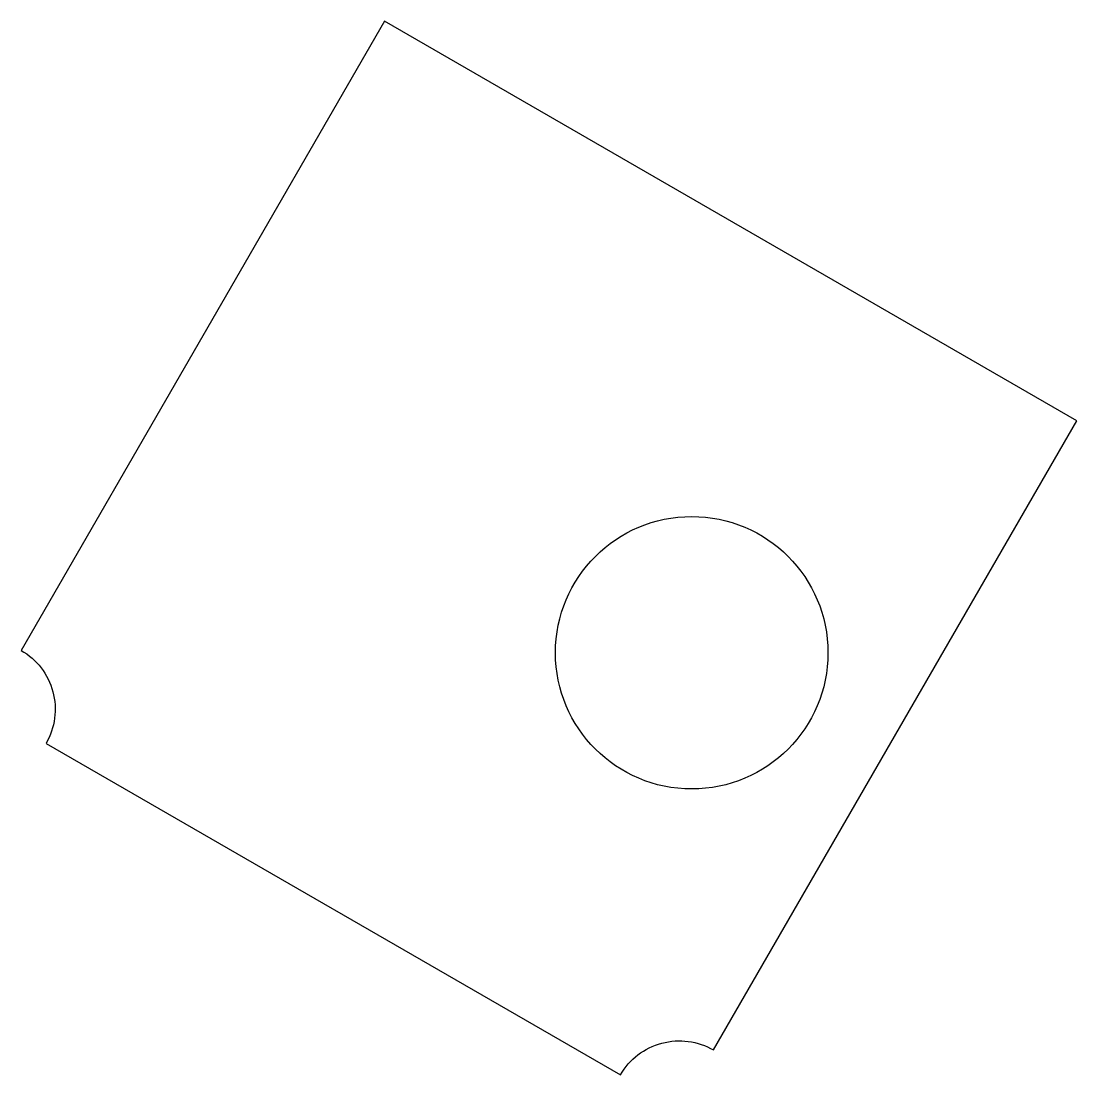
# Model space of a CAD drawing. Header units: millimetres. Extents: x -119 to 113, y 82 to 314.
import ezdxf

# ---------------------------------------------------------------- set-up
doc = ezdxf.new("R2010")
doc.units = ezdxf.units.MM

msp = doc.modelspace()

# ---------------------------------------------------------------- linework, layer by layer
msp.add_lwpolyline([(-39.37, 313.74), (-119.37, 175.18, -0.414214), (-113.88, 154.69), (12.56, 81.69, -0.414214), (33.05, 87.18), (113.05, 225.74)], format="xyb", close=True)
msp.add_circle((28.26, 174.65), 30)

doc.saveas('drawing.dxf')
